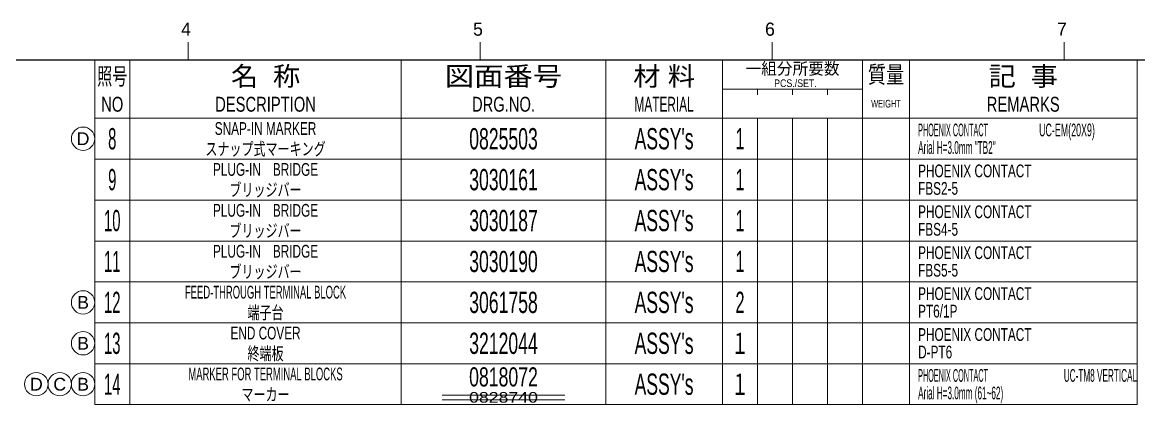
# Model space of a CAD drawing. Header units: millimetres. Extents: x 7 to 587, y 2 to 418.
# Drawn here: x 204.6 to 395.8, y 351 to 416.4 of the extents above; entities that cross this region are included whole.
import ezdxf
from ezdxf.enums import TextEntityAlignment as Align

# ---------------------------------------------------------------- set-up
doc = ezdxf.new("R2010")
doc.units = ezdxf.units.MM
for name, color, linetype in [('GR1_05', 7, 'Continuous'), ('図面枠C7M', 7, 'Continuous'), ('表題、部品表_01', 7, 'Continuous'), ('表題、部品表_02', 7, 'Continuous'), ('表題、部品表_03', 7, 'Continuous')]:
    doc.layers.add(name, color=color, linetype=linetype)
doc.styles.add('HG丸ｺﾞｼｯｸM-PRO', font='')
doc.styles.get('HG丸ｺﾞｼｯｸM-PRO').set_extended_font_data('HG丸ｺﾞｼｯｸM-PRO')

# ---------------------------------------------------------------- blocks, each defined once
blk = doc.blocks.new('BLKF023')
at = {"layer": '図面枠C7M', "color": 4, "linetype": 'Continuous', "lineweight": 13}
for p, q in [((233, 413), (233, 410)), ((283, 413), (283, 410)), ((333, 413), (333, 410)), ((383, 413), (383, 410))]:
    blk.add_line(p, q, dxfattribs=at)
at = {"layer": '図面枠C7M', "color": 2, "linetype": 'Continuous', "lineweight": 25}
blk.add_line((33, 410), (587, 410), dxfattribs=at)
at = {"layer": '図面枠C7M', "color": 4, "linetype": 'Continuous', "lineweight": 13, "style": 'HG丸ｺﾞｼｯｸM-PRO', "width": 1.003994}
for s, p in [('4', (231.79, 413.45)), ('5', (281.79, 413.45)), ('6', (331.79, 413.45)), ('7', (381.79, 413.45))]:
    blk.add_text(s, height=2.25, dxfattribs=at).set_placement(p, align=Align.BOTTOM_LEFT)
blk = doc.blocks.new('BLKF042')
at = {"layer": '表題、部品表_02', "color": 4, "linetype": 'Continuous', "lineweight": 13}
for p, q in [((217, 393), (217, 386)), ((217, 393), (395.5, 393)), ((223, 393), (223, 386)), ((269.5, 393), (269.5, 386)), ((304.5, 393), (304.5, 386)), ((324.5, 393), (324.5, 386)), ((330.5, 393), (330.5, 386)), ((336.5, 393), (336.5, 386)), ((342.5, 386), (342.5, 393)), ((348.5, 393), (348.5, 386)), ((356.5, 393), (356.5, 386)), ((395.5, 393), (395.5, 386)), ((217, 386), (395.5, 386))]:
    blk.add_line(p, q, dxfattribs=at)
blk = doc.blocks.new('BLKF044')
at = {"layer": '表題、部品表_02', "color": 4, "linetype": 'Continuous', "lineweight": 13}
for p, q in [((217, 386), (217, 379)), ((217, 386), (395.5, 386)), ((223, 386), (223, 379)), ((269.5, 386), (269.5, 379)), ((304.5, 386), (304.5, 379)), ((324.5, 386), (324.5, 379)), ((330.5, 386), (330.5, 379)), ((336.5, 386), (336.5, 379)), ((342.5, 379), (342.5, 386)), ((348.5, 386), (348.5, 379)), ((356.5, 386), (356.5, 379)), ((395.5, 386), (395.5, 379)), ((217, 379), (395.5, 379))]:
    blk.add_line(p, q, dxfattribs=at)
blk = doc.blocks.new('BLKF048')
at = {"layer": '表題、部品表_02', "color": 4, "linetype": 'Continuous', "lineweight": 13}
for p, q in [((217, 400), (217, 393)), ((217, 400), (395.5, 400)), ((223, 400), (223, 393)), ((269.5, 400), (269.5, 393)), ((304.5, 400), (304.5, 393)), ((324.5, 400), (324.5, 393)), ((330.5, 400), (330.5, 393)), ((336.5, 400), (336.5, 393)), ((342.5, 393), (342.5, 400)), ((348.5, 400), (348.5, 393)), ((356.5, 400), (356.5, 393)), ((395.5, 400), (395.5, 393)), ((217, 393), (395.5, 393))]:
    blk.add_line(p, q, dxfattribs=at)
blk = doc.blocks.new('BLKF050')
at = {"layer": '表題、部品表_02', "color": 4, "linetype": 'Continuous', "lineweight": 13}
for p, q in [((217, 379), (217, 372)), ((217, 379), (395.5, 379)), ((223, 379), (223, 372)), ((269.5, 379), (269.5, 372)), ((304.5, 379), (304.5, 372)), ((324.5, 379), (324.5, 372)), ((330.5, 379), (330.5, 372)), ((336.5, 379), (336.5, 372)), ((342.5, 372), (342.5, 379)), ((348.5, 379), (348.5, 372)), ((356.5, 379), (356.5, 372)), ((395.5, 379), (395.5, 372)), ((217, 372), (395.5, 372))]:
    blk.add_line(p, q, dxfattribs=at)
blk = doc.blocks.new('BLKF053')
at = {"layer": '表題、部品表_01', "color": 4, "linetype": 'Continuous', "lineweight": 13}
for p, q in [((217, 410), (217, 400)), ((217, 410), (395.5, 410)), ((223, 410), (223, 400)), ((269.5, 410), (269.5, 400)), ((304.5, 410), (304.5, 400)), ((324.5, 410), (324.5, 400)), ((348.5, 410), (348.5, 400)), ((356.5, 410), (356.5, 400)), ((395.5, 410), (395.5, 400)), ((324.5, 405), (348.5, 405)), ((330.5, 404), (330.5, 405)), ((336.5, 405), (336.5, 404)), ((342.5, 405), (342.5, 404)), ((217, 400), (395.5, 400))]:
    blk.add_line(p, q, dxfattribs=at)
at = {"layer": '表題、部品表_01', "color": 3, "linetype": 'Continuous', "lineweight": 35, "style": 'HG丸ｺﾞｼｯｸM-PRO'}
for s, height, width, p in [('名  称', 3.273, 1.042426, (246.25, 407.2)), ('図面番号', 3.273, 1.127518, (287, 407.2)), ('材 料', 3.273, 1.042439, (314.5, 407.2)), ('一組分所要数', 2.036, 0.966638, (336.5, 408.5)), ('質量', 2.909, 0.781842, (352.5, 407.5)), ('記  事', 3.273, 1.042426, (376, 407.2)), ('照号', 2.909, 0.651535, (220, 407.2)), ('PCS./SET.', 1.309, 0.862935, (337, 406)), ('NO', 2.545, 0.740841, (220, 402.4)), ('DESCRIPTION', 2.5455, 0.741365, (246.25, 402.4)), ('DRG.NO.', 2.545, 0.741189, (287, 402.4)), ('MATERIAL', 2.545, 0.594756, (314.5, 402.4)), ('REMARKS', 2.545, 0.742803, (376, 402.4)), ('WEIGHT', 1.309, 0.635507, (352.5, 402.5))]:
    blk.add_text(s, height=height, dxfattribs=dict(at, width=width)).set_placement(p, align=Align.MIDDLE_CENTER)
blk = doc.blocks.new('BLKF052')
at = {"layer": '表題、部品表_01', "color": 3, "linetype": 'Continuous', "lineweight": 13}
blk.add_blockref('BLKF053', (0, 0), dxfattribs=at)
blk = doc.blocks.new('BLKF151')
at = {"layer": '表題、部品表_02', "color": 4, "linetype": 'Continuous', "lineweight": 13}
for p, q in [((217, 372), (217, 365)), ((217, 372), (395.5, 372)), ((223, 372), (223, 365)), ((269.5, 372), (269.5, 365)), ((304.5, 372), (304.5, 365)), ((324.5, 372), (324.5, 365)), ((330.5, 372), (330.5, 365)), ((336.5, 372), (336.5, 365)), ((342.5, 365), (342.5, 372)), ((348.5, 372), (348.5, 365)), ((356.5, 372), (356.5, 365)), ((395.5, 372), (395.5, 365)), ((217, 365), (395.5, 365))]:
    blk.add_line(p, q, dxfattribs=at)
blk = doc.blocks.new('BLKF153')
at = {"layer": '表題、部品表_02', "color": 4, "linetype": 'Continuous', "lineweight": 13}
for p, q in [((217, 365), (217, 358)), ((217, 365), (395.5, 365)), ((223, 365), (223, 358)), ((269.5, 365), (269.5, 358)), ((304.5, 365), (304.5, 358)), ((324.5, 365), (324.5, 358)), ((330.5, 365), (330.5, 358)), ((336.5, 365), (336.5, 358)), ((342.5, 358), (342.5, 365)), ((348.5, 365), (348.5, 358)), ((356.5, 365), (356.5, 358)), ((395.5, 365), (395.5, 358)), ((217, 358), (395.5, 358))]:
    blk.add_line(p, q, dxfattribs=at)
blk = doc.blocks.new('BLKF155')
at = {"layer": 'GR1_05', "color": 4, "linetype": 'Continuous', "lineweight": 13}
blk.add_circle((215, 361.5), 2, dxfattribs=at)
at = {"layer": 'GR1_05', "color": 4, "linetype": 'Continuous', "lineweight": 13, "style": 'HG丸ｺﾞｼｯｸM-PRO', "width": 1.04272}
blk.add_text('B', height=2.18, dxfattribs=at).set_placement((215, 361.5), align=Align.MIDDLE_CENTER)
blk = doc.blocks.new('BLKF156')
at = {"layer": 'GR1_05', "color": 4, "linetype": 'Continuous', "lineweight": 13}
blk.add_circle((215, 368.5), 2, dxfattribs=at)
at = {"layer": 'GR1_05', "color": 4, "linetype": 'Continuous', "lineweight": 13, "style": 'HG丸ｺﾞｼｯｸM-PRO', "width": 1.04272}
blk.add_text('B', height=2.18, dxfattribs=at).set_placement((215, 368.5), align=Align.MIDDLE_CENTER)
blk = doc.blocks.new('BLKF157')
at = {"layer": '表題、部品表_02', "color": 4, "linetype": 'Continuous', "lineweight": 13}
for p, q in [((217, 358), (217, 351)), ((217, 358), (395.5, 358)), ((223, 358), (223, 351)), ((269.5, 358), (269.5, 351)), ((304.5, 358), (304.5, 351)), ((324.5, 358), (324.5, 351)), ((330.5, 358), (330.5, 351)), ((336.5, 358), (336.5, 351)), ((342.5, 351), (342.5, 358)), ((348.5, 358), (348.5, 351)), ((356.5, 358), (356.5, 351)), ((395.5, 358), (395.5, 351)), ((217, 351), (395.5, 351))]:
    blk.add_line(p, q, dxfattribs=at)
blk = doc.blocks.new('BLKF169')
at = {"layer": 'GR1_05', "color": 4, "linetype": 'Continuous', "lineweight": 13}
blk.add_circle((215, 354.5), 2, dxfattribs=at)
at = {"layer": 'GR1_05', "color": 4, "linetype": 'Continuous', "lineweight": 13, "style": 'HG丸ｺﾞｼｯｸM-PRO', "width": 1.04272}
blk.add_text('B', height=2.18, dxfattribs=at).set_placement((215, 354.5), align=Align.MIDDLE_CENTER)
blk = doc.blocks.new('BLKF170')
at = {"layer": 'GR1_05', "color": 4, "linetype": 'Continuous', "lineweight": 13}
blk.add_circle((211, 354.5), 2, dxfattribs=at)
at = {"layer": 'GR1_05', "color": 4, "linetype": 'Continuous', "lineweight": 13, "style": 'HG丸ｺﾞｼｯｸM-PRO', "width": 1.042931}
blk.add_text('C', height=2.18, dxfattribs=at).set_placement((211, 354.5), align=Align.MIDDLE_CENTER)
blk = doc.blocks.new('BLKF171')
at = {"layer": 'GR1_05', "color": 4, "linetype": 'Continuous', "lineweight": 13}
blk.add_circle((207, 354.5), 2, dxfattribs=at)
at = {"layer": 'GR1_05', "color": 4, "linetype": 'Continuous', "lineweight": 13, "style": 'HG丸ｺﾞｼｯｸM-PRO', "width": 1.042833}
blk.add_text('D', height=2.18, dxfattribs=at).set_placement((207, 354.5), align=Align.MIDDLE_CENTER)
blk = doc.blocks.new('BLKF172')
at = {"layer": 'GR1_05', "color": 4, "linetype": 'Continuous', "lineweight": 13}
blk.add_circle((215, 396.5), 2, dxfattribs=at)
at = {"layer": 'GR1_05', "color": 4, "linetype": 'Continuous', "lineweight": 13, "style": 'HG丸ｺﾞｼｯｸM-PRO', "width": 1.042833}
blk.add_text('D', height=2.18, dxfattribs=at).set_placement((215, 396.5), align=Align.MIDDLE_CENTER)

msp = doc.modelspace()

# ---------------------------------------------------------------- linework, layer by layer
at = {"layer": 'GR1_05', "color": 4, "linetype": 'Continuous', "lineweight": 13}
for p, q in [((276.5, 352.65), (297.5, 352.65)), ((276.5, 351.85), (297.5, 351.85))]:
    msp.add_line(p, q, dxfattribs=at)

# ---------------------------------------------------------------- block references
for name in ['BLKF172', 'BLKF156', 'BLKF155', 'BLKF171', 'BLKF170', 'BLKF169']:
    msp.add_blockref(name, (0, 0), dxfattribs=at)
at = {"layer": '図面枠C7M', "color": 4, "linetype": 'Continuous', "lineweight": 13}
msp.add_blockref('BLKF023', (0, 0), dxfattribs=at)
at = {"layer": '表題、部品表_01', "color": 3, "linetype": 'Continuous', "lineweight": 13}
msp.add_blockref('BLKF052', (0, 0), dxfattribs=at)
at = {"layer": '表題、部品表_02', "color": 4, "linetype": 'Continuous', "lineweight": 13}
for name in ['BLKF048', 'BLKF042', 'BLKF044', 'BLKF050', 'BLKF151', 'BLKF153', 'BLKF157']:
    msp.add_blockref(name, (0, 0), dxfattribs=at)

# ---------------------------------------------------------------- texts
at = {"layer": 'GR1_05', "color": 3, "linetype": 'Continuous', "lineweight": 35, "style": 'HG丸ｺﾞｼｯｸM-PRO', "width": 1.245392}
msp.add_text('0828740', height=1.818, dxfattribs=at).set_placement((287, 352.25), align=Align.MIDDLE_CENTER)
at = {"layer": '表題、部品表_03', "color": 3, "linetype": 'Continuous', "lineweight": 35, "style": 'HG丸ｺﾞｼｯｸM-PRO'}
for s, height, width, p in [('8', 3.64, 0.521199, (220, 396.5)), ('SNAP-IN MARKER', 2.1818, 0.69228, (246.25, 398.25)), ('0825503', 3.636, 0.619953, (287, 396.5)), ("ASSY's", 3.636, 0.617769, (314.5, 396.5)), ('1', 3.64, 0.576062, (327.5, 396.5)), ('スナップ式マーキング', 2.182, 0.692256, (246.25, 394.75)), ('PLUG-IN\u3000BRIDGE', 2.1818, 0.692411, (246.25, 391.25)), ('9', 3.64, 0.521199, (220, 389.5)), ('3030161', 3.636, 0.619953, (287, 389.5)), ("ASSY's", 3.636, 0.617769, (314.5, 389.5)), ('1', 3.64, 0.576062, (327.5, 389.5)), ('ブリッジバー', 2.182, 0.692256, (246.25, 387.75)), ('10', 3.636, 0.521199, (220, 382.5)), ('PLUG-IN\u3000BRIDGE', 2.1818, 0.692411, (246.25, 384.25)), ('3030187', 3.636, 0.619953, (287, 382.5)), ("ASSY's", 3.636, 0.617769, (314.5, 382.5)), ('1', 3.64, 0.576062, (327.5, 382.5)), ('ブリッジバー', 2.182, 0.692256, (246.25, 380.75)), ('11', 3.636, 0.521199, (220, 375.5)), ('PLUG-IN\u3000BRIDGE', 2.1818, 0.692411, (246.25, 377.25)), ('3030190', 3.636, 0.619953, (287, 375.5)), ("ASSY's", 3.636, 0.617769, (314.5, 375.5)), ('1', 3.64, 0.576062, (327.5, 375.5)), ('ブリッジバー', 2.182, 0.692256, (246.25, 373.75)), ('FEED-THROUGH TERMINAL BLOCK', 2.1818, 0.554676, (246.25, 370.25)), ('12', 3.636, 0.521199, (220, 368.5)), ('3061758', 3.636, 0.619953, (287, 368.5)), ("ASSY's", 3.636, 0.617769, (314.5, 368.5)), ('2', 3.64, 0.576062, (327.5, 368.5)), ('端子台', 2.182, 0.692256, (246.25, 366.75)), ('13', 3.636, 0.521199, (220, 361.5)), ('END COVER', 2.182, 0.691632, (246.25, 363.25)), ('3212044', 3.636, 0.619953, (287, 361.5)), ("ASSY's", 3.636, 0.617769, (314.5, 361.5)), ('１', 3.64, 0.578238, (327.5, 361.5)), ('終端板', 2.182, 0.692256, (246.25, 359.75)), ('14', 3.636, 0.521199, (220, 354.5)), ('MARKER FOR TERMINAL BLOCKS', 2.1818, 0.554332, (246.25, 356.25)), ('0818072', 3.273, 0.691275, (287, 355.75)), ("ASSY's", 3.636, 0.617769, (314.5, 354.5)), ('１', 3.64, 0.578238, (327.5, 354.5)), ('マーカー', 2.182, 0.692256, (246.25, 352.75))]:
    msp.add_text(s, height=height, dxfattribs=dict(at, width=width)).set_placement(p, align=Align.MIDDLE_CENTER)
for s, height, width, p in [('PHOENIX CONTACT', 2.1818, 0.34171, (358, 398)), ('UC-EM(20X9)', 2.1818, 0.521471, (378.72, 398)), ('Arial H=3.0mm "TB2"', 2.1818, 0.480635, (358, 395)), ('PHOENIX CONTACT', 2.1818, 0.692624, (358, 391)), ('FBS2-5', 2.182, 0.691927, (358, 388)), ('PHOENIX CONTACT', 2.1818, 0.692624, (358, 384)), ('FBS4-5', 2.182, 0.691927, (358, 381)), ('PHOENIX CONTACT', 2.1818, 0.692624, (358, 377)), ('FBS5-5', 2.182, 0.691927, (358, 374)), ('PHOENIX CONTACT', 2.1818, 0.692624, (358, 370)), ('PT6/1P', 2.182, 0.691866, (358, 367)), ('PHOENIX CONTACT', 2.1818, 0.692624, (358, 363)), ('D-PT6', 2.182, 0.692591, (358, 360)), ('PHOENIX CONTACT', 2.1818, 0.34171, (358, 356)), ('Arial H=3.0mm (61~62)', 2.1818, 0.480674, (358, 353))]:
    msp.add_text(s, height=height, dxfattribs=dict(at, width=width)).set_placement(p, align=Align.MIDDLE_LEFT)
at = {"layer": '表題、部品表_03', "color": 3, "linetype": 'Continuous', "lineweight": 35, "style": 'HG丸ｺﾞｼｯｸM-PRO', "width": 0.48091}
msp.add_text('UC-TM8 VERTICAL', height=2.1818, dxfattribs=at).set_placement((395.5, 356), align=Align.MIDDLE_RIGHT)

doc.saveas('drawing.dxf')
